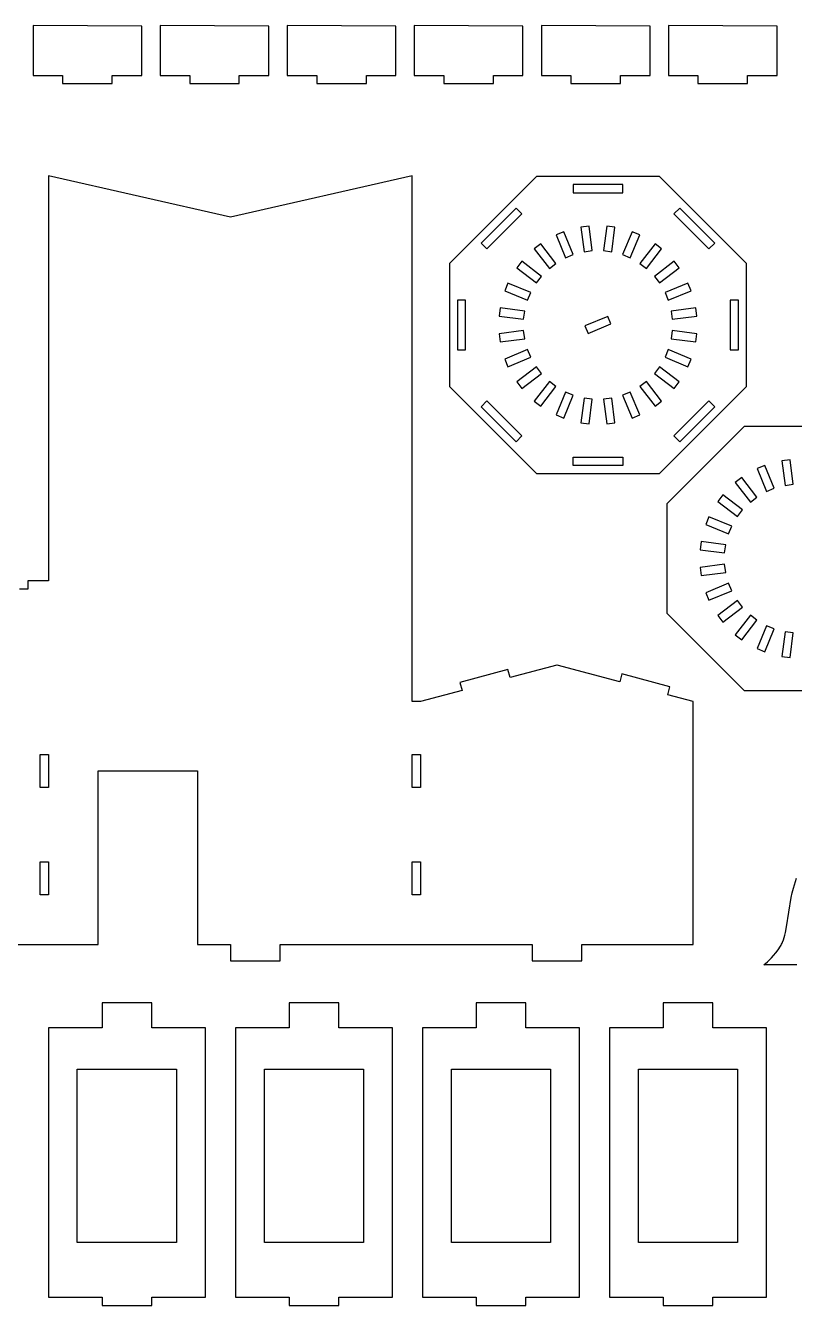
# Model space of a CAD drawing. Extents: x -831 to 1547, y -1426 to -385.
# Drawn here: x 874.3 to 1153.3, y -849.4 to -384.8 of the extents above; entities that cross this region are included whole.
import ezdxf

# ---------------------------------------------------------------- set-up
doc = ezdxf.new("R2010")
doc.units = 0
doc.layers.add('CUT', color=18, linetype='CONTINUOUS')

msp = doc.modelspace()

# ---------------------------------------------------------------- linework, layer by layer
at = {"layer": 'CUT'}
for points in [[(916.48, -384.98), (877.02, -384.83), (877.02, -402.9), (887.75, -402.9), (887.75, -405.9), (905.75, -405.9), (905.75, -402.9), (916.48, -402.9)], [(962.6, -384.98), (923.14, -384.83), (923.14, -402.9), (933.87, -402.9), (933.87, -405.9), (951.87, -405.9), (951.87, -402.9), (962.6, -402.9)], [(1008.72, -384.98), (969.26, -384.83), (969.26, -402.9), (979.99, -402.9), (979.99, -405.9), (997.99, -405.9), (997.99, -402.9), (1008.72, -402.9)], [(1054.84, -384.98), (1015.38, -384.83), (1015.38, -402.9), (1026.11, -402.9), (1026.11, -405.9), (1044.11, -405.9), (1044.11, -402.9), (1054.84, -402.9)], [(1100.96, -384.98), (1061.5, -384.83), (1061.5, -402.9), (1072.23, -402.9), (1072.23, -405.9), (1090.23, -405.9), (1090.23, -402.9), (1100.96, -402.9)], [(1147.08, -384.98), (1107.62, -384.83), (1107.62, -402.9), (1118.35, -402.9), (1118.35, -405.9), (1136.35, -405.9), (1136.35, -402.9), (1147.08, -402.9)], [(1135.93, -515.8), (1135.93, -471.15), (1104.36, -439.58), (1059.71, -439.58), (1028.14, -471.15), (1028.14, -515.8), (1059.71, -547.37), (1104.36, -547.37)], [(1073.03, -442.48), (1073.03, -445.48), (1091.03, -445.48), (1091.03, -442.48)], [(1039.61, -463.78), (1041.73, -465.9), (1054.46, -453.17), (1052.34, -451.05)], [(1111.73, -451.05), (1109.61, -453.17), (1122.34, -465.9), (1124.46, -463.78)], [(1070.32, -469.11), (1073.09, -467.96), (1069.64, -459.64), (1066.87, -460.79)], [(1077.02, -466.91), (1080, -466.51), (1078.82, -457.59), (1075.85, -457.98)], [(1084.07, -466.51), (1087.05, -466.91), (1088.22, -457.98), (1085.25, -457.59)], [(1090.98, -467.96), (1093.75, -469.11), (1097.2, -460.79), (1094.42, -459.64)], [(1061.31, -464), (1058.93, -465.83), (1064.41, -472.97), (1066.79, -471.14)], [(1097.28, -471.14), (1099.66, -472.97), (1105.14, -465.83), (1102.76, -464)], [(1054.39, -470.37), (1052.56, -472.75), (1059.7, -478.23), (1061.53, -475.85)], [(1102.54, -475.85), (1104.37, -478.23), (1111.51, -472.75), (1109.68, -470.37)], [(1049.35, -478.32), (1048.2, -481.09), (1056.52, -484.53), (1057.66, -481.76)], [(1106.4, -481.76), (1107.55, -484.53), (1115.87, -481.09), (1114.72, -478.32)], [(1034.03, -484.48), (1031.03, -484.48), (1031.03, -502.48), (1034.03, -502.48)], [(1046.54, -487.29), (1046.15, -490.27), (1055.07, -491.44), (1055.46, -488.47)], [(1108.61, -488.47), (1109, -491.44), (1117.92, -490.27), (1117.53, -487.29)], [(1133.03, -484.48), (1130.03, -484.48), (1130.03, -502.48), (1133.03, -502.48)], [(1077.3, -493.81), (1078.45, -496.59), (1086.77, -493.14), (1085.62, -490.37)], [(1046.15, -496.69), (1046.54, -499.66), (1055.46, -498.49), (1055.07, -495.52)], [(1109, -495.52), (1108.61, -498.49), (1117.53, -499.66), (1117.92, -496.69)], [(1048.2, -505.87), (1049.35, -508.64), (1057.66, -505.2), (1056.52, -502.43)], [(1107.55, -502.43), (1106.4, -505.2), (1114.72, -508.64), (1115.87, -505.87)], [(1052.56, -514.2), (1054.39, -516.58), (1061.53, -511.11), (1059.7, -508.73)], [(1104.37, -508.73), (1102.54, -511.11), (1109.68, -516.58), (1111.51, -514.2)], [(1058.93, -521.13), (1061.31, -522.95), (1066.79, -515.81), (1064.41, -513.99)], [(1099.66, -513.99), (1097.28, -515.81), (1102.76, -522.95), (1105.14, -521.13)], [(1066.87, -526.16), (1069.64, -527.31), (1073.09, -519), (1070.32, -517.85)], [(1075.85, -528.97), (1078.82, -529.37), (1080, -520.44), (1077.02, -520.05)], [(1085.25, -529.37), (1088.22, -528.97), (1087.05, -520.05), (1084.07, -520.44)], [(1094.42, -527.31), (1097.2, -526.16), (1093.75, -517.85), (1090.98, -519)], [(1052.34, -535.9), (1054.46, -533.78), (1041.73, -521.06), (1039.61, -523.18)], [(1124.46, -523.18), (1122.34, -521.06), (1109.61, -533.78), (1111.73, -535.9)], [(1202.88, -598.13), (1202.88, -558.45), (1174.82, -530.4), (1135.15, -530.4), (1107.09, -558.45), (1107.09, -598.13), (1135.15, -626.18), (1174.82, -626.18)], [(1073.03, -544.48), (1073.03, -541.48), (1091.03, -541.48), (1091.03, -544.48)], [(1149.97, -551.72), (1152.95, -551.32), (1151.77, -542.4), (1148.8, -542.79)], [(1143.27, -553.92), (1146.04, -552.77), (1142.59, -544.46), (1139.82, -545.6)], [(1134.26, -548.82), (1131.88, -550.64), (1137.36, -557.78), (1139.74, -555.96)], [(1127.34, -555.18), (1125.51, -557.56), (1132.65, -563.04), (1134.48, -560.66)], [(1122.3, -563.13), (1121.15, -565.9), (1129.47, -569.34), (1130.61, -566.57)], [(1119.49, -572.1), (1119.1, -575.08), (1128.02, -576.25), (1128.41, -573.28)], [(1119.1, -581.5), (1119.49, -584.48), (1128.41, -583.3), (1128.02, -580.33)], [(1121.15, -590.68), (1122.3, -593.45), (1130.61, -590.01), (1129.47, -587.24)], [(1125.51, -599.02), (1127.34, -601.4), (1134.48, -595.92), (1132.65, -593.54)], [(1131.88, -605.94), (1134.26, -607.76), (1139.74, -600.62), (1137.36, -598.8)], [(1139.82, -610.98), (1142.59, -612.12), (1146.04, -603.81), (1143.27, -602.66)], [(1148.8, -613.79), (1151.77, -614.18), (1152.95, -605.25), (1149.97, -604.86)], [(879.66, -649.38), (882.66, -649.38), (882.66, -661.38), (879.66, -661.38)], [(1014.66, -649.38), (1017.66, -649.38), (1017.66, -661.38), (1014.66, -661.38)], [(879.66, -688.38), (882.66, -688.38), (882.66, -700.38), (879.66, -700.38)], [(1014.66, -688.38), (1017.66, -688.38), (1017.66, -700.38), (1014.66, -700.38)], [(902.1, -846.4), (902.1, -849.4), (920.1, -849.4), (920.1, -846.4), (939.6, -846.4), (939.6, -748.6), (920.1, -748.6), (920.1, -739.6), (911.1, -739.6), (902.1, -739.6), (902.1, -748.6), (882.6, -748.6), (882.6, -846.4)], [(969.97, -846.4), (969.97, -849.4), (987.97, -849.4), (987.97, -846.4), (1007.47, -846.4), (1007.47, -748.6), (987.97, -748.6), (987.97, -739.6), (978.97, -739.6), (969.97, -739.6), (969.97, -748.6), (950.47, -748.6), (950.47, -846.4)], [(1037.84, -846.4), (1037.84, -849.4), (1055.84, -849.4), (1055.84, -846.4), (1075.34, -846.4), (1075.34, -748.6), (1055.84, -748.6), (1055.84, -739.6), (1046.84, -739.6), (1037.84, -739.6), (1037.84, -748.6), (1018.34, -748.6), (1018.34, -846.4)], [(1105.71, -846.4), (1105.71, -849.4), (1123.71, -849.4), (1123.71, -846.4), (1143.21, -846.4), (1143.21, -748.6), (1123.71, -748.6), (1123.71, -739.6), (1114.71, -739.6), (1105.71, -739.6), (1105.71, -748.6), (1086.21, -748.6), (1086.21, -846.4)], [(893.1, -763.6), (929.1, -763.6), (929.1, -826.6), (893.1, -826.6)], [(960.97, -763.6), (996.97, -763.6), (996.97, -826.6), (960.97, -826.6)], [(1028.84, -763.6), (1064.84, -763.6), (1064.84, -826.6), (1028.84, -826.6)], [(1096.71, -763.6), (1132.71, -763.6), (1132.71, -826.6), (1096.71, -826.6)]]:
    msp.add_lwpolyline(points, close=True, dxfattribs=at)
for points in [[(804.66, -718.38), (900.66, -718.38), (900.66, -655.38), (936.66, -655.38), (936.66, -718.38), (948.66, -718.38), (948.66, -724.38), (966.66, -724.38), (966.66, -718.38), (1014.66, -718.38), (1017.66, -718.38), (1058.16, -718.38), (1058.16, -724.38), (1076.16, -724.38), (1076.16, -718.38), (1116.66, -718.38), (1116.66, -630.21), (1107.35, -627.71), (1108.13, -624.81), (1090.74, -620.16), (1089.96, -623.05), (1067.21, -616.96), (1067.1, -616.96), (1050.14, -621.5), (1049.37, -618.6), (1031.98, -623.26), (1032.76, -626.16), (1017.66, -630.21), (1014.66, -630.21), (1014.66, -439.38), (948.66, -454.38), (882.66, -439.38), (882.66, -586.38), (875.16, -586.38), (875.16, -589.38), (872.16, -589.38)], [(1154.22, -725.83), (1142.22, -725.83), (1143.62, -724.65), (1144.33, -723.99), (1145.06, -723.25), (1145.81, -722.42), (1146.6, -721.45), (1147.42, -720.32), (1148.28, -719.02), (1148.49, -718.66), (1148.69, -718.29), (1148.88, -717.92), (1149.06, -717.53), (1149.38, -716.72), (1149.66, -715.87), (1149.91, -714.97), (1150.13, -714.02), (1150.52, -711.96), (1152.2, -701.32), (1152.54, -699.68), (1152.98, -697.96), (1154.1, -694.36)]]:
    msp.add_lwpolyline(points, dxfattribs=at)

doc.saveas('drawing.dxf')
